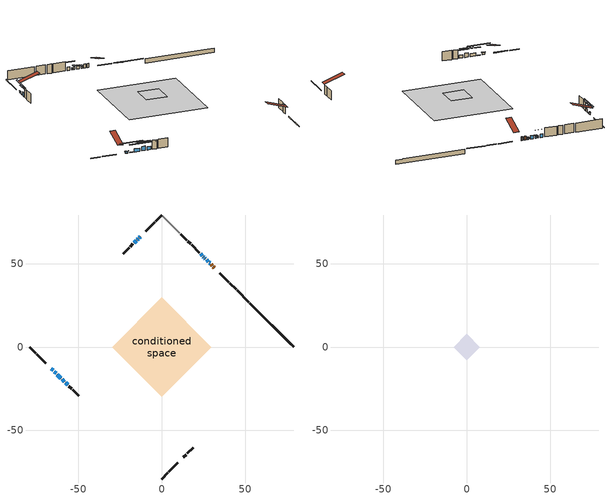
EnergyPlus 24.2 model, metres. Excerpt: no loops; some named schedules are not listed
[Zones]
conditioned space
 floor adiabatic (AdiabaticFloorConstruction): -29.76,0 0,29.76 29.76,0 0,-29.76 z2.86
 floor foundation (Slab1 construction): -7.95,0 0,7.95 7.95,0 0,-7.95 z-1.94
 wall outside (RimJoist2 construction): 0,-79.28 3.62,-75.66 / -79.28,0 -75.66,-3.62 / 0,79.28 -3.62,75.66 / 44.6,34.68 40.98,38.3 z0.42:0.72
 wall outside (RimJoist3 construction): 4.28,-75 9.67,-69.61 / -75,-4.28 -69.61,-9.67 / -4.28,75 -9.67,69.61 / 40.32,38.95 34.93,44.35 z0.42:0.72
 wall outside (AdiabaticWallConstruction 1): 30.35,48.93 29.69,49.59 z0.42:2.45
 wall outside (AdiabaticWallConstruction): 29.04,50.24 28.64,50.64 z0.42:1.34; 27.99,51.29 26.91,52.37 / -62.71,-16.57 -60.56,-18.72 / -57.8,-21.47 -56.51,-22.77 z0.42:2.1; -13.02,66.26 -13.56,65.72 / -66.26,-13.02 -65.18,-14.1 z0.42:1.44; -14.22,65.06 -14.8,64.48 z0.42:0.68; -64.52,-14.76 -63.37,-15.91 z0.42:0.67; 26.25,53.03 25.89,53.39 z0.42:1.95; 25.24,54.04 25.01,54.27 z0.42:1.64; 24.36,54.92 23.28,56 / -15.45,63.83 -16.64,62.64 z0.42:2.25; -59.9,-19.38 -58.46,-20.82 z0.42:2.76
 wall outside (Wall2 construction): 13.02,-66.26 14.7,-64.58 / -55.85,-23.42 -54.18,-25.1 / -17.29,61.98 -18.97,60.31 / 17.36,61.92 15.69,63.59 z0.42:5.3
 wall outside (Wall3 construction): 15.35,-63.93 18.9,-60.38 / -53.52,-25.75 -49.98,-29.3 / -19.62,59.65 -23.17,56.11 / 15.03,64.25 11.48,67.79 z0.42:5.3
 wall foundation (FoundationWall1 construction): 52.98,26.29,-1.94 52.98,26.29,0.42 76.65,2.63,0.42 76.65,2.63,0.25 79.28,0,0.25 79.28,0,-1.94
 wall othersidecoefficients (RimJoist1 construction): 52.33,26.95 45.26,34.02 z0.42:0.72
 wall othersidecoefficients (AdiabaticWallConstruction 1): 31.58,47.7 31.01,48.27 z0.42:2.45
 wall othersidecoefficients (Wall1 construction): 22.62,56.66 18.02,61.26 z0.42:5.3
 wall adiabatic (Wall4 construction): 10.83,68.45 0.66,78.62 z0.42:5.3
 window (WindowConstruction 8): 29.04,50.24 28.64,50.64 z0.42:1.33
 window (WindowConstruction 5): 27.98,51.29 26.91,52.37 z0.42:2.1
 window (WindowConstruction 6): -13.02,66.26 -13.56,65.72 z0.42:1.43
 window (WindowConstruction 7): -66.26,-13.02 -65.18,-14.1 z0.42:1.43
 window (WindowConstruction 11): -14.22,65.06 -14.8,64.48 z0.42:0.67
 window (WindowConstruction 12): -64.52,-14.76 -63.37,-15.91 z0.42:0.67
 window (WindowConstruction 9): 26.25,53.03 25.89,53.39 z0.42:1.94
 window (WindowConstruction 10): 25.24,54.04 25.01,54.27 z0.42:1.64
 window (WindowConstruction): 24.36,54.92 23.28,56 z0.42:2.25
 window (WindowConstruction 1): -15.45,63.83 -16.64,62.64 z0.42:2.25
 window (WindowConstruction 2): -62.71,-16.57 -60.56,-18.72 z0.42:2.1
 window (WindowConstruction 3): -59.9,-19.38 -58.46,-20.82 z0.42:2.76
 window (WindowConstruction 4): -57.8,-21.47 -56.51,-22.77 z0.42:2.1
 door inside (Door): 31.58,47.7 31.01,48.27 z0.42:2.45
 door (Door 1): 30.35,48.93 29.69,49.59 z0.42:2.45
 ceiling adiabatic (AdiabaticFloorConstruction): 0,-29.76 29.76,0 0,29.76 -29.76,0 z2.86
attic - vented
 floor to conditioned space (Floor1 construction Reversed): -7.95,0 0,7.95 7.95,0 0,-7.95 z5.3
 roof outside (Roof1 construction): 12.37,-66.91,5.3 4.63,-59.17,8.94 2.59,-61.21,8.94 10.33,-68.95,5.3; -66.91,-12.37,5.3 -59.17,-4.63,8.94 -61.21,-2.59,8.94 -68.95,-10.33,5.3; -12.37,66.91,5.3 -4.63,59.17,8.94 -2.59,61.21,8.94 -10.33,68.95,5.3; 32.24,47.04,5.3 24.5,39.3,8.94 26.54,37.26,8.94 34.28,45,5.3
shading: 28.43,50.85 29.25,50.03 30.32,51.11 29.51,51.92 z1.63; 26.77,52.51 28.13,51.15 28.42,51.44 27.06,52.8 z2.3; -13.7,65.57 -12.88,66.4 -13.17,66.69 -14,65.87 z1.64; -65.04,-14.24 -66.4,-12.88 -66.69,-13.17 -65.33,-14.53 z1.64; -18.6,60.68 -10.41,68.86 -10.71,69.15 -18.89,60.97 z6.05; -59.56,-19.71 -68.32,-10.95 -68.62,-11.24 -59.85,-20.01 z6.05; 25.68,53.6 26.46,52.82 27.54,53.89 26.76,54.67 z2.24; 21.41,57.87 26.22,53.06 26.51,53.35 21.7,58.16 z4.89; -18.5,60.77 -13.59,65.69 -13.88,65.98 -18.8,61.07 z4.89; -58.69,-20.59 -64.58,-14.7 -64.87,-14.99 -58.98,-20.88 z4.74; -56.59,-22.68 -61.77,-17.51 -62.06,-17.8 -56.89,-22.98 z5.4; -54.64,-24.63 -59.67,-19.61 -59.96,-19.9 -54.94,-24.93 z4.74
[Building]
Building 1: Terrain=Suburbs
[Site:Location]
Toronto City Centre_ON: Latitude {deg}=43.63; Longitude {deg}=-79.39; Time Zone {hr}=-5; Elevation {m}=77; Keep Site Location Information=Yes
[Site:GroundTemperature:Shallow]
5.01852, 3.26908, 3.12898, 3.95918, 7.29196, 10.6092, 13.4851, 15.3069, 15.4617, 13.9799, 11.1774, 7.9619
[Site:WaterMainsTemperature]
Calculation Method=Schedule; Temperature Schedule=mains temperature schedule
[Material] Roughness=Rough; Thermal Absorptance=0.9
Name | Thickness {m} | Conductivity {W/m-K} | Density {kg/m3} | Specific Heat {J/kg-K} | Solar Absorptance | Visible Absorptance
asphalt or fiberglass shingles | 0.00635 | 0.162714 | 1121.4 | 1465.45 | 0.4 | 0.4
ceiling loosefill ins | 0.169333 | 0.0480833 | 16.02 | 1046.75 | 0.7 | 0.7
ceiling stud and cavity | 0.1397 | 0.0906711 | 65.682 | 1177.47 | 0.7 | 0.7
concrete 4.0 in. | 0.1016 | 1.803125 | 2242.8 | 837.4 | 0.7 | 0.7
concrete 8.0 in. | 0.2032 | 1.803125 | 2242.8 | 837.4 | 0.7 | 0.7
door material | 0.04445 | 0.060037 | 512.64 | 1214.23 | 0.7 | 0.7
door material 1 | 0.04445 | 0.053851 | 512.64 | 1214.23 | 0.7 | 0.7
exterior vertical ins | 0.00260004 | 0.029427 | 32.04 | 1214.23 | 0.7 | 0.7
floor covering | 0.0127 | 0.0433444 | 54.468 | 1339.84 | 0.6 | 0.6
floor rigid ins; wall rigid ins 2 | 0.512978 | 0.029427 | 32.04 | 1214.23 | 0.7 | 0.7
floor stud and cavity | 0.1397 | 1.75129 | 37.0049 | 1207.88 | 0.7 | 0.7
furniture material conditioned space 1 | 0.1524 | 0.115458 | 640.8 | 1214.23 | 0.6 | 0.6
gypsum board | 0.0127 | 0.160291 | 801 | 837.4 | 0.6 | 0.6
gypsum board 1 | 0.0127 | 0.160291 | 801 | 837.4 | 0.7 | 0.7
osb sheathing 0.5 in. | 0.0127 | 0.115458 | 512.64 | 1214.23 | 0.7 | 0.7
osb sheathing 0.75 in. | 0.01905 | 0.115458 | 512.64 | 1214.23 | 0.7 | 0.7
osb sheathing 2.0 in. | 0.0508 | 0.115458 | 512.64 | 1214.23 | 0.7 | 0.7
rim joist rigid ins; wall rigid ins 1 | 0.051816 | 0.029427 | 32.04 | 1214.23 | 0.7 | 0.7
rim joist stud and cavity | 0.0508 | 0.0389273 | 125.044 | 1163.47 | 0.6 | 0.6
rim joist stud and cavity 1 | 0.0508 | 0.0348607 | 125.044 | 1163.47 | 0.6 | 0.6
rim joist stud and cavity 2 | 0.0508 | 0.0405436 | 125.044 | 1163.47 | 0.6 | 0.6
wall rigid ins | 0.051816 | 0.029427 | 32.04 | 1214.23 | 0.4 | 0.4
wall stud and cavity | 0.1397 | 0.24907 | 139.0536 | 1170.24 | 0.7 | 0.7
wall stud and cavity 1 | 0.1397 | 0.169167 | 139.0536 | 1170.24 | 0.7 | 0.7
wall stud and cavity 2 | 0.1397 | 0.257598 | 139.0536 | 1170.24 | 0.7 | 0.7
wall stud and cavity 3 | 0.1397 | 0.198079 | 139.0536 | 1170.24 | 0.7 | 0.7
wall stud and cavity 4 | 0.0889 | 0.380278 | 52.3479 | 1209.89 | 0.7 | 0.7
wall stud and cavity 5 | 0.0889 | 0.391764 | 83.0341 | 1211.67 | 0.7 | 0.7
wood siding | 0.0254 | 0.102417 | 544.68 | 1172.36 | 0.4 | 0.4
wood siding 1; wood siding 2; wood siding 3 | 0.0254 | 0.102417 | 544.68 | 1172.36 | 0.7 | 0.7
[WindowMaterial:SimpleGlazingSystem]
Name | U-Factor {W/m2-K} | Solar Heat Gain Coefficient
WindowMaterial | 2.93325 | 0.64
WindowMaterial 1 | 2.93609 | 0.65
WindowMaterial 2 | 2.949721 | 0.71
WindowMaterial 3 | 2.35751 | 0.57
WindowMaterial 4 | 2.93155 | 0.64
WindowMaterial 5 | 2.89181 | 0.54
WindowMaterial 6 | 2.91622 | 0.6
WindowMaterial 7 | 2.88386 | 0.6
WindowMaterial 8 | 2.82821 | 0.5
WindowMaterial 9 | 2.76064 | 0.27
[Construction]
AdiabaticFloorConstruction: floor stud and cavity, floor rigid ins, osb sheathing 0.75 in., floor covering
AdiabaticWallConstruction: wood siding 2, wall rigid ins 2, wall stud and cavity 4, gypsum board
AdiabaticWallConstruction 1: wood siding 3, wall rigid ins 2, wall stud and cavity 4, gypsum board
Door: door material
Door 1: door material 1
Floor1 construction Reversed: gypsum board, ceiling stud and cavity, ceiling loosefill ins
FoundationWall1 construction: concrete 8.0 in., gypsum board 1
furniture construction conditioned space 1: furniture material conditioned space 1
PartitionWallConstruction: gypsum board, wall stud and cavity 5, gypsum board
RimJoist1 construction: rim joist rigid ins, osb sheathing 2.0 in., rim joist stud and cavity
RimJoist2 construction: wood siding 1, rim joist rigid ins, osb sheathing 2.0 in., rim joist stud and cavity 1
RimJoist3 construction: wood siding 1, rim joist rigid ins, osb sheathing 2.0 in., rim joist stud and cavity 2
Roof1 construction: asphalt or fiberglass shingles
Slab1 construction: concrete 4.0 in.
Wall1 construction: wall rigid ins, osb sheathing 0.5 in., wall stud and cavity, gypsum board
Wall2 construction: wood siding, wall rigid ins 1, osb sheathing 0.5 in., wall stud and cavity 1, gypsum board
Wall3 construction: wood siding, wall rigid ins 1, osb sheathing 0.5 in., wall stud and cavity 2, gypsum board
Wall4 construction: wall rigid ins, osb sheathing 0.5 in., wall stud and cavity 3, gypsum board
WindowConstruction: WindowMaterial
WindowConstruction 1; WindowConstruction 4: WindowMaterial 1
WindowConstruction 10; WindowConstruction 9: WindowMaterial 8
WindowConstruction 11; WindowConstruction 12: WindowMaterial 9
WindowConstruction 2: WindowMaterial 2
WindowConstruction 3: WindowMaterial 3
WindowConstruction 5: WindowMaterial 4
WindowConstruction 6: WindowMaterial 5
WindowConstruction 7: WindowMaterial 6
WindowConstruction 8: WindowMaterial 7
[Zone] Multiplier=1; Part of Total Floor Area=Yes
Name | Volume {m3}
attic - vented | 74.7735
conditioned space | 845.7
[Space]
Name | Zone | Volume {m3}
attic - vented 1 | attic - vented | 74.7735
conditioned space 1 | conditioned space | 845.7
[ZoneInfiltration:EffectiveLeakageArea]
infil attic - vented 1: Zone or Space=attic - vented 1; Schedule=Always On Discrete; Effective Air Leakage Area {cm2}=5316.21; Stack Coefficient=0.000253686; Wind Coefficient=1.07614e-05
[ZoneMixing]
whole house fan mix: Zone or Space=attic - vented; Schedule=Always On Continuous; Design Flow Rate Calculation Method=Flow/Zone; Design Flow Rate {m3/s}=0; Source Zone or Space=conditioned space
[SurfaceProperty:OtherSideCoefficients]
other non-freezing space: Combined Convective/Radiative Film Coefficient {W/m2-K}=8.35; Constant Temperature Coefficient=1; External Dry-Bulb Temperature Coefficient=0; Ground Temperature Coefficient=0; Wind Speed Coefficient=0; Zone Air Temperature Coefficient=0; Constant Temperature Schedule=other non-freezing space; Previous Other Side Temperature Coefficient=0
[SurfaceProperty:ExposedFoundationPerimeter]
Slab1: Exposed Perimeter Calculation Method=TotalExposedPerimeter; Total Exposed Perimeter {m}=37.186
[InternalMass] Zone or ZoneList=conditioned space; Space or SpaceList=conditioned space 1
Name | Construction | Surface Area {m2}
furniture mass conditioned space 1 | furniture construction conditioned space 1 | 759.2
partition wall mass | PartitionWallConstruction | 1898
[Lights]
interior lighting: Zone or ZoneList or Space or SpaceList=conditioned space 1; Schedule=interior lighting schedule; Design Level Calculation Method=LightingLevel; Lighting Level {W}=343.2; Return Air Fraction=0; Fraction Radiant=0.6; Fraction Visible=0.2; Fraction Replaceable=1
[People]
occupants: Zone or ZoneList or Space or SpaceList=conditioned space 1; Number of People Schedule=occupants schedule; Number of People Calculation Method=People; Number of People=3; Fraction Radiant=0.314171; Sensible Heat Fraction=0.56303; Activity Level Schedule=occupants activity schedule; Carbon Dioxide Generation Rate {m3/s-W}=0; Enable ASHRAE 55 Comfort Warnings=No; Mean Radiant Temperature Calculation Type=EnclosureAveraged
[ElectricEquipment] Zone or ZoneList or Space or SpaceList=conditioned space 1; Design Level Calculation Method=EquipmentLevel
Name | Schedule | Design Level {W} | Fraction Latent | Fraction Radiant | Fraction Lost
clothes dryer | clothes dryer schedule | 140.772 | 0.015 | 0.081 | 0.85
clothes washer | clothes washer schedule | 32.1985 | 0.03 | 0.162 | 0.7
cooking range | cooking range schedule | 208.969 | 0.08 | 0.432 | 0.2
dishwasher | dishwasher schedule | 66.8632 | 0.3 | 0.18 | 0.4
fridge | fridge schedule | 72.9452 | 0 | 0.6 | 0
mech vent bath fan 0 | mech vent bath fan 0 schedule | 50.2 | 0 | 0 | 1
mech vent bath fan 1 | mech vent bath fan 1 schedule | 50.2 | 0 | 0 | 1
mech vent bath fan 2 | mech vent bath fan 2 schedule | 50.2 | 0 | 0 | 1
mech vent house fan | mech vent house fan schedule | 0 | 0 | 0 | 1
mech vent house fan cfis | mech vent house fan cfis schedule | 0 | 0 | 0 | 0
mech vent range fan 0 | mech vent range fan 0 schedule | 57 | 0 | 0 | 1
misc plug loads | misc plug loads schedule | 494.7 | 0.045 | 0.513 | 0.1
whole house fan | Always On Discrete | 0 | 0 | 0 | 1
[OtherEquipment] Zone or ZoneList or Space or SpaceList=conditioned space 1; Design Level Calculation Method=EquipmentLevel
Name | Fuel Type | Schedule | Design Level {W} | Fraction Latent | Fraction Radiant | Fraction Lost
clothes dryer 1 | Electricity | clothes dryer schedule | 0 | 0.015 | 0.081 | 0.85
cooking range 1 | Electricity | cooking range schedule | 0 | 0.08 | 0.432 | 0.2
general water use latent | None | general water use schedule | 59.3978 | 1 | 0 | 0
general water use sensible | None | general water use schedule | -58.539 | 0 | 0.6 | 0
mech vent house fan latent load | None | Always On Discrete | 0 | 1 | 0 | 0
mech vent house fan sensible load | None | Always On Discrete | 0 | 0 | 0 | 0
water heater energy adjustment1 | NaturalGas | Always On Discrete | 0.01 | 0 | 0 | 1
[ZoneInfiltration:DesignFlowRate] Zone or ZoneList or Space or SpaceList=conditioned space 1; Schedule=Always On Discrete; Design Flow Rate Calculation Method=Flow/Zone; Design Flow Rate {m3/s}=0
infil flow; natural vent flow; whole house fan flow
[Foundation:Kiva]
Foundation Kiva 1: Initial Indoor Air Temperature {C}=18; Wall Height Above Grade {m}=0.420014; Wall Depth Below Slab {m}=0.2032; Custom Block Material Name 1=exterior vertical ins; Custom Block Depth 1 {m}=2.36001; Custom Block X Position 1 {m}=0.2159; Custom Block Z Position 1 {m}=0
[Foundation:Kiva:Settings]
Soil Conductivity {W/m-K}=0.849921; Soil Density {kg/m3}=1842.3; Soil Specific Heat {J/kg-K}=418.7; Ground Solar Absorptivity=0.9; Ground Thermal Absorptivity=0.9; Ground Surface Roughness {m}=0.03; Far-Field Width {m}=40; Deep-Ground Boundary Condition=ZeroFlux; Deep-Ground Depth {m}=40; Minimum Cell Dimension {m}=0.2; Maximum Cell Growth Coefficient=3; Simulation Timestep=Timestep
[Exterior:Lights]
exterior lighting: Schedule=exterior lighting schedule; Design Level {W}=75.6
[Schedule:Constant]
Name | Hourly Value
Always On Continuous; mech vent house fan schedule; mech vent house fan cfis schedule; Always On Discrete | 1
other non-freezing space; fridge schedule | 0
occupants activity schedule | 117.228
[Schedule:Week:Daily]
interior lighting schedule Week Rule - Jan1-Jan27: interior lighting schedule day, interior lighting schedule day, interior lighting schedule day, interior lighting schedule day, interior lighting schedule day, interior lighting schedule day, interior lighting schedule day, interior lighting schedule default day, interior lighting schedule default day, interior lighting schedule default day, interior lighting schedule default day, interior lighting schedule default day
interior lighting schedule Week Rule - Jan28-Feb3: interior lighting schedule day, interior lighting schedule day, interior lighting schedule day, interior lighting schedule day, interior lighting schedule day 1, interior lighting schedule day 1, interior lighting schedule day 1, interior lighting schedule default day, interior lighting schedule default day, interior lighting schedule default day, interior lighting schedule default day, interior lighting schedule default day
interior lighting schedule Week Rule - Feb4-Feb24: interior lighting schedule day 1, interior lighting schedule day 1, interior lighting schedule day 1, interior lighting schedule day 1, interior lighting schedule day 1, interior lighting schedule day 1, interior lighting schedule day 1, interior lighting schedule default day, interior lighting schedule default day, interior lighting schedule default day, interior lighting schedule default day, interior lighting schedule default day
interior lighting schedule Week Rule - Feb25-Mar3: interior lighting schedule day 1, interior lighting schedule day 1, interior lighting schedule day 1, interior lighting schedule day 1, interior lighting schedule day 2, interior lighting schedule day 2, interior lighting schedule day 2, interior lighting schedule default day, interior lighting schedule default day, interior lighting schedule default day, interior lighting schedule default day, interior lighting schedule default day
interior lighting schedule Week Rule - Mar4-Mar31: interior lighting schedule day 2, interior lighting schedule day 2, interior lighting schedule day 2, interior lighting schedule day 2, interior lighting schedule day 2, interior lighting schedule day 2, interior lighting schedule day 2, interior lighting schedule default day, interior lighting schedule default day, interior lighting schedule default day, interior lighting schedule default day, interior lighting schedule default day
interior lighting schedule Week Rule - Apr1-Apr28: interior lighting schedule day 3, interior lighting schedule day 3, interior lighting schedule day 3, interior lighting schedule day 3, interior lighting schedule day 3, interior lighting schedule day 3, interior lighting schedule day 3, interior lighting schedule default day, interior lighting schedule default day, interior lighting schedule default day, interior lighting schedule default day, interior lighting schedule default day
interior lighting schedule Week Rule - Apr29-May5: interior lighting schedule day 3, interior lighting schedule day 3, interior lighting schedule day 4, interior lighting schedule day 4, interior lighting schedule day 4, interior lighting schedule day 4, interior lighting schedule day 4, interior lighting schedule default day, interior lighting schedule default day, interior lighting schedule default day, interior lighting schedule default day, interior lighting schedule default day
interior lighting schedule Week Rule - May6-May26: interior lighting schedule day 4, interior lighting schedule day 4, interior lighting schedule day 4, interior lighting schedule day 4, interior lighting schedule day 4, interior lighting schedule day 4, interior lighting schedule day 4, interior lighting schedule default day, interior lighting schedule default day, interior lighting schedule default day, interior lighting schedule default day, interior lighting schedule default day
interior lighting schedule Week Rule - May27-Jun2: interior lighting schedule day 4, interior lighting schedule day 4, interior lighting schedule day 4, interior lighting schedule day 4, interior lighting schedule day 4, interior lighting schedule day 5, interior lighting schedule day 5, interior lighting schedule default day, interior lighting schedule default day, interior lighting schedule default day, interior lighting schedule default day, interior lighting schedule default day
interior lighting schedule Week Rule - Jun3-Jun30: interior lighting schedule day 5, interior lighting schedule day 5, interior lighting schedule day 5, interior lighting schedule day 5, interior lighting schedule day 5, interior lighting schedule day 5, interior lighting schedule day 5, interior lighting schedule default day, interior lighting schedule default day, interior lighting schedule default day, interior lighting schedule default day, interior lighting schedule default day
interior lighting schedule Week Rule - Jul1-Jul28: interior lighting schedule day 6, interior lighting schedule day 6, interior lighting schedule day 6, interior lighting schedule day 6, interior lighting schedule day 6, interior lighting schedule day 6, interior lighting schedule day 6, interior lighting schedule default day, interior lighting schedule default day, interior lighting schedule default day, interior lighting schedule default day, interior lighting schedule default day
interior lighting schedule Week Rule - Jul29-Aug4: interior lighting schedule day 6, interior lighting schedule day 6, interior lighting schedule day 6, interior lighting schedule day 7, interior lighting schedule day 7, interior lighting schedule day 7, interior lighting schedule day 7, interior lighting schedule default day, interior lighting schedule default day, interior lighting schedule default day, interior lighting schedule default day, interior lighting schedule default day
interior lighting schedule Week Rule - Aug5-Aug25: interior lighting schedule day 7, interior lighting schedule day 7, interior lighting schedule day 7, interior lighting schedule day 7, interior lighting schedule day 7, interior lighting schedule day 7, interior lighting schedule day 7, interior lighting schedule default day, interior lighting schedule default day, interior lighting schedule default day, interior lighting schedule default day, interior lighting schedule default day
interior lighting schedule Week Rule - Aug26-Sep1: interior lighting schedule day 7, interior lighting schedule day 7, interior lighting schedule day 7, interior lighting schedule day 7, interior lighting schedule day 7, interior lighting schedule day 7, interior lighting schedule day 8, interior lighting schedule default day, interior lighting schedule default day, interior lighting schedule default day, interior lighting schedule default day, interior lighting schedule default day
interior lighting schedule Week Rule - Sep2-Sep29: interior lighting schedule day 8, interior lighting schedule day 8, interior lighting schedule day 8, interior lighting schedule day 8, interior lighting schedule day 8, interior lighting schedule day 8, interior lighting schedule day 8, interior lighting schedule default day, interior lighting schedule default day, interior lighting schedule default day, interior lighting schedule default day, interior lighting schedule default day
interior lighting schedule Week Rule - Sep30-Oct6: interior lighting schedule day 8, interior lighting schedule day 9, interior lighting schedule day 9, interior lighting schedule day 9, interior lighting schedule day 9, interior lighting schedule day 9, interior lighting schedule day 9, interior lighting schedule default day, interior lighting schedule default day, interior lighting schedule default day, interior lighting schedule default day, interior lighting schedule default day
interior lighting schedule Week Rule - Oct7-Oct27: interior lighting schedule day 9, interior lighting schedule day 9, interior lighting schedule day 9, interior lighting schedule day 9, interior lighting schedule day 9, interior lighting schedule day 9, interior lighting schedule day 9, interior lighting schedule default day, interior lighting schedule default day, interior lighting schedule default day, interior lighting schedule default day, interior lighting schedule default day
interior lighting schedule Week Rule - Oct28-Nov3: interior lighting schedule day 9, interior lighting schedule day 9, interior lighting schedule day 9, interior lighting schedule day 9, interior lighting schedule day 10, interior lighting schedule day 10, interior lighting schedule day 10, interior lighting schedule default day, interior lighting schedule default day, interior lighting schedule default day, interior lighting schedule default day, interior lighting schedule default day
interior lighting schedule Week Rule - Nov4-Nov24: interior lighting schedule day 10, interior lighting schedule day 10, interior lighting schedule day 10, interior lighting schedule day 10, interior lighting schedule day 10, interior lighting schedule day 10, interior lighting schedule day 10, interior lighting schedule default day, interior lighting schedule default day, interior lighting schedule default day, interior lighting schedule default day, interior lighting schedule default day
interior lighting schedule Week Rule - Nov25-Dec1: interior lighting schedule day 10, interior lighting schedule day 10, interior lighting schedule day 10, interior lighting schedule day 10, interior lighting schedule day 10, interior lighting schedule day 10, interior lighting schedule day 11, interior lighting schedule default day, interior lighting schedule default day, interior lighting schedule default day, interior lighting schedule default day, interior lighting schedule default day
interior lighting schedule Week Rule - Dec2-Dec31: interior lighting schedule day 11, interior lighting schedule day 11, interior lighting schedule day 11, interior lighting schedule day 11, interior lighting schedule day 11, interior lighting schedule day 11, interior lighting schedule day 11, interior lighting schedule default day, interior lighting schedule default day, interior lighting schedule default day, interior lighting schedule default day, interior lighting schedule default day
occupants schedule Week Rule - Jan1-Dec31: occupants schedule day, occupants schedule day, occupants schedule day, occupants schedule day, occupants schedule day, occupants schedule day, occupants schedule day, occupants schedule default day, occupants schedule default day, occupants schedule default day, occupants schedule default day, occupants schedule default day
clothes dryer schedule Week Rule - Jan1-Dec31: clothes dryer schedule day, clothes dryer schedule day, clothes dryer schedule day, clothes dryer schedule day, clothes dryer schedule day, clothes dryer schedule day, clothes dryer schedule day, clothes dryer schedule default day, clothes dryer schedule default day, clothes dryer schedule default day, clothes dryer schedule default day, clothes dryer schedule default day
clothes washer schedule Week Rule - Jan1-Dec31: clothes washer schedule day, clothes washer schedule day, clothes washer schedule day, clothes washer schedule day, clothes washer schedule day, clothes washer schedule day, clothes washer schedule day, clothes washer schedule default day, clothes washer schedule default day, clothes washer schedule default day, clothes washer schedule default day, clothes washer schedule default day
cooking range schedule Week Rule - Jan1-Dec31: cooking range schedule day, cooking range schedule day, cooking range schedule day, cooking range schedule day, cooking range schedule day, cooking range schedule day, cooking range schedule day, cooking range schedule default day, cooking range schedule default day, cooking range schedule default day, cooking range schedule default day, cooking range schedule default day
dishwasher schedule Week Rule - Jan1-Dec31: dishwasher schedule day, dishwasher schedule day, dishwasher schedule day, dishwasher schedule day, dishwasher schedule day, dishwasher schedule day, dishwasher schedule day, dishwasher schedule default day, dishwasher schedule default day, dishwasher schedule default day, dishwasher schedule default day, dishwasher schedule default day
mech vent bath fan 0 schedule Week Rule - Jan1-Dec31: mech vent bath fan 0 schedule day, mech vent bath fan 0 schedule day, mech vent bath fan 0 schedule day, mech vent bath fan 0 schedule day, mech vent bath fan 0 schedule day, mech vent bath fan 0 schedule day, mech vent bath fan 0 schedule day, mech vent bath fan 0 schedule default day, mech vent bath fan 0 schedule default day, mech vent bath fan 0 schedule default day, mech vent bath fan 0 schedule default day, mech vent bath fan 0 schedule default day
mech vent bath fan 1 schedule Week Rule - Jan1-Dec31: mech vent bath fan 1 schedule day, mech vent bath fan 1 schedule day, mech vent bath fan 1 schedule day, mech vent bath fan 1 schedule day, mech vent bath fan 1 schedule day, mech vent bath fan 1 schedule day, mech vent bath fan 1 schedule day, mech vent bath fan 1 schedule default day, mech vent bath fan 1 schedule default day, mech vent bath fan 1 schedule default day, mech vent bath fan 1 schedule default day, mech vent bath fan 1 schedule default day
mech vent bath fan 2 schedule Week Rule - Jan1-Dec31: mech vent bath fan 2 schedule day, mech vent bath fan 2 schedule day, mech vent bath fan 2 schedule day, mech vent bath fan 2 schedule day, mech vent bath fan 2 schedule day, mech vent bath fan 2 schedule day, mech vent bath fan 2 schedule day, mech vent bath fan 2 schedule default day, mech vent bath fan 2 schedule default day, mech vent bath fan 2 schedule default day, mech vent bath fan 2 schedule default day, mech vent bath fan 2 schedule default day
mech vent range fan 0 schedule Week Rule - Jan1-Dec31: mech vent range fan 0 schedule day, mech vent range fan 0 schedule day, mech vent range fan 0 schedule day, mech vent range fan 0 schedule day, mech vent range fan 0 schedule day, mech vent range fan 0 schedule day, mech vent range fan 0 schedule day, mech vent range fan 0 schedule default day, mech vent range fan 0 schedule default day, mech vent range fan 0 schedule default day, mech vent range fan 0 schedule default day, mech vent range fan 0 schedule default day
misc plug loads schedule Week Rule - Jan1-Dec31: misc plug loads schedule day, misc plug loads schedule day, misc plug loads schedule day, misc plug loads schedule day, misc plug loads schedule day, misc plug loads schedule day, misc plug loads schedule day, misc plug loads schedule default day, misc plug loads schedule default day, misc plug loads schedule default day, misc plug loads schedule default day, misc plug loads schedule default day
general water use schedule Week Rule - Jan1-Dec31: general water use schedule day, general water use schedule day, general water use schedule day, general water use schedule day, general water use schedule day, general water use schedule day, general water use schedule day, general water use schedule default day, general water use schedule default day, general water use schedule default day, general water use schedule default day, general water use schedule default day
exterior lighting schedule Week Rule - Jan1-Jan27: exterior lighting schedule day, exterior lighting schedule day, exterior lighting schedule day, exterior lighting schedule day, exterior lighting schedule day, exterior lighting schedule day, exterior lighting schedule day, exterior lighting schedule default day, exterior lighting schedule default day, exterior lighting schedule default day, exterior lighting schedule default day, exterior lighting schedule default day
exterior lighting schedule Week Rule - Jan28-Feb3: exterior lighting schedule day, exterior lighting schedule day, exterior lighting schedule day, exterior lighting schedule day, exterior lighting schedule day 1, exterior lighting schedule day 1, exterior lighting schedule day 1, exterior lighting schedule default day, exterior lighting schedule default day, exterior lighting schedule default day, exterior lighting schedule default day, exterior lighting schedule default day
exterior lighting schedule Week Rule - Feb4-Feb24: exterior lighting schedule day 1, exterior lighting schedule day 1, exterior lighting schedule day 1, exterior lighting schedule day 1, exterior lighting schedule day 1, exterior lighting schedule day 1, exterior lighting schedule day 1, exterior lighting schedule default day, exterior lighting schedule default day, exterior lighting schedule default day, exterior lighting schedule default day, exterior lighting schedule default day
exterior lighting schedule Week Rule - Feb25-Mar3: exterior lighting schedule day 1, exterior lighting schedule day 1, exterior lighting schedule day 1, exterior lighting schedule day 1, exterior lighting schedule day 2, exterior lighting schedule day 2, exterior lighting schedule day 2, exterior lighting schedule default day, exterior lighting schedule default day, exterior lighting schedule default day, exterior lighting schedule default day, exterior lighting schedule default day
exterior lighting schedule Week Rule - Mar4-Mar31: exterior lighting schedule day 2, exterior lighting schedule day 2, exterior lighting schedule day 2, exterior lighting schedule day 2, exterior lighting schedule day 2, exterior lighting schedule day 2, exterior lighting schedule day 2, exterior lighting schedule default day, exterior lighting schedule default day, exterior lighting schedule default day, exterior lighting schedule default day, exterior lighting schedule default day
exterior lighting schedule Week Rule - Apr1-Apr28: exterior lighting schedule day 3, exterior lighting schedule day 3, exterior lighting schedule day 3, exterior lighting schedule day 3, exterior lighting schedule day 3, exterior lighting schedule day 3, exterior lighting schedule day 3, exterior lighting schedule default day, exterior lighting schedule default day, exterior lighting schedule default day, exterior lighting schedule default day, exterior lighting schedule default day
exterior lighting schedule Week Rule - Apr29-May5: exterior lighting schedule day 3, exterior lighting schedule day 3, exterior lighting schedule day 4, exterior lighting schedule day 4, exterior lighting schedule day 4, exterior lighting schedule day 4, exterior lighting schedule day 4, exterior lighting schedule default day, exterior lighting schedule default day, exterior lighting schedule default day, exterior lighting schedule default day, exterior lighting schedule default day
exterior lighting schedule Week Rule - May6-May26: exterior lighting schedule day 4, exterior lighting schedule day 4, exterior lighting schedule day 4, exterior lighting schedule day 4, exterior lighting schedule day 4, exterior lighting schedule day 4, exterior lighting schedule day 4, exterior lighting schedule default day, exterior lighting schedule default day, exterior lighting schedule default day, exterior lighting schedule default day, exterior lighting schedule default day
exterior lighting schedule Week Rule - May27-Jun2: exterior lighting schedule day 4, exterior lighting schedule day 4, exterior lighting schedule day 4, exterior lighting schedule day 4, exterior lighting schedule day 4, exterior lighting schedule day 5, exterior lighting schedule day 5, exterior lighting schedule default day, exterior lighting schedule default day, exterior lighting schedule default day, exterior lighting schedule default day, exterior lighting schedule default day
exterior lighting schedule Week Rule - Jun3-Jun30: exterior lighting schedule day 5, exterior lighting schedule day 5, exterior lighting schedule day 5, exterior lighting schedule day 5, exterior lighting schedule day 5, exterior lighting schedule day 5, exterior lighting schedule day 5, exterior lighting schedule default day, exterior lighting schedule default day, exterior lighting schedule default day, exterior lighting schedule default day, exterior lighting schedule default day
exterior lighting schedule Week Rule - Jul1-Jul28: exterior lighting schedule day 6, exterior lighting schedule day 6, exterior lighting schedule day 6, exterior lighting schedule day 6, exterior lighting schedule day 6, exterior lighting schedule day 6, exterior lighting schedule day 6, exterior lighting schedule default day, exterior lighting schedule default day, exterior lighting schedule default day, exterior lighting schedule default day, exterior lighting schedule default day
[Schedule:Year]
interior lighting schedule: interior lighting schedule Week Rule - Jan1-Jan27, 1, 1, 1, 27, interior lighting schedule Week Rule - Jan28-Feb3, 1, 28, 2, 3, interior lighting schedule Week Rule - Feb4-Feb24, 2, 4, 2, 24, interior lighting schedule Week Rule - Feb25-Mar3, 2, 25, 3, 3, interior lighting schedule Week Rule - Mar4-Mar31, 3, 4, 3, 31, interior lighting schedule Week Rule - Apr1-Apr28, 4, 1, 4, 28, interior lighting schedule Week Rule - Apr29-May5, 4, 29, 5, 5, interior lighting schedule Week Rule - May6-May26, 5, 6, 5, 26, interior lighting schedule Week Rule - May27-Jun2, 5, 27, 6, 2, interior lighting schedule Week Rule - Jun3-Jun30, 6, 3, 6, 30, interior lighting schedule Week Rule - Jul1-Jul28, 7, 1, 7, 28, interior lighting schedule Week Rule - Jul29-Aug4, 7, 29, 8, 4, interior lighting schedule Week Rule - Aug5-Aug25, 8, 5, 8, 25, interior lighting schedule Week Rule - Aug26-Sep1, 8, 26, 9, 1, interior lighting schedule Week Rule - Sep2-Sep29, 9, 2, 9, 29, interior lighting schedule Week Rule - Sep30-Oct6, 9, 30, 10, 6, interior lighting schedule Week Rule - Oct7-Oct27, 10, 7, 10, 27, interior lighting schedule Week Rule - Oct28-Nov3, 10, 28, 11, 3, interior lighting schedule Week Rule - Nov4-Nov24, 11, 4, 11, 24, interior lighting schedule Week Rule - Nov25-Dec1, 11, 25, 12, 1, interior lighting schedule Week Rule - Dec2-Dec31, 12, 2, 12, 31
occupants schedule: occupants schedule Week Rule - Jan1-Dec31, 1, 1, 12, 31
clothes dryer schedule: clothes dryer schedule Week Rule - Jan1-Dec31, 1, 1, 12, 31
clothes washer schedule: clothes washer schedule Week Rule - Jan1-Dec31, 1, 1, 12, 31
cooking range schedule: cooking range schedule Week Rule - Jan1-Dec31, 1, 1, 12, 31
dishwasher schedule: dishwasher schedule Week Rule - Jan1-Dec31, 1, 1, 12, 31
mech vent bath fan 0 schedule: mech vent bath fan 0 schedule Week Rule - Jan1-Dec31, 1, 1, 12, 31
mech vent bath fan 1 schedule: mech vent bath fan 1 schedule Week Rule - Jan1-Dec31, 1, 1, 12, 31
mech vent bath fan 2 schedule: mech vent bath fan 2 schedule Week Rule - Jan1-Dec31, 1, 1, 12, 31
mech vent range fan 0 schedule: mech vent range fan 0 schedule Week Rule - Jan1-Dec31, 1, 1, 12, 31
misc plug loads schedule: misc plug loads schedule Week Rule - Jan1-Dec31, 1, 1, 12, 31
general water use schedule: general water use schedule Week Rule - Jan1-Dec31, 1, 1, 12, 31
exterior lighting schedule: exterior lighting schedule Week Rule - Jan1-Jan27, 1, 1, 1, 27, exterior lighting schedule Week Rule - Jan28-Feb3, 1, 28, 2, 3, exterior lighting schedule Week Rule - Feb4-Feb24, 2, 4, 2, 24, exterior lighting schedule Week Rule - Feb25-Mar3, 2, 25, 3, 3, exterior lighting schedule Week Rule - Mar4-Mar31, 3, 4, 3, 31, exterior lighting schedule Week Rule - Apr1-Apr28, 4, 1, 4, 28, exterior lighting schedule Week Rule - Apr29-May5, 4, 29, 5, 5, exterior lighting schedule Week Rule - May6-May26, 5, 6, 5, 26, exterior lighting schedule Week Rule - May27-Jun2, 5, 27, 6, 2, exterior lighting schedule Week Rule - Jun3-Jun30, 6, 3, 6, 30, exterior lighting schedule Week Rule - Jul1-Jul28, 7, 1, 7, 28, exterior lighting schedule Week Rule - Jul29-Aug4, 7, 29, 8, 4, exterior lighting schedule Week Rule - Aug5-Aug25, 8, 5, 8, 25, exterior lighting schedule Week Rule - Aug26-Sep1, 8, 26, 9, 1, exterior lighting schedule Week Rule - Sep2-Sep29, 9, 2, 9, 29, exterior lighting schedule Week Rule - Sep30-Oct6, 9, 30, 10, 6, exterior lighting schedule Week Rule - Oct7-Oct27, 10, 7, 10, 27, exterior lighting schedule Week Rule - Oct28-Nov3, 10, 28, 11, 3, exterior lighting schedule Week Rule - Nov4-Nov24, 11, 4, 11, 24, exterior lighting schedule Week Rule - Nov25-Dec1, 11, 25, 12, 1, exterior lighting schedule Week Rule - Dec2-Dec31, 12, 2, 12, 31
[Schedule:Compact]
mains temperature schedule: Through: 01/01, For: AllDays, Until: 24:00, 8.80333, Through: 01/02, For: AllDays, Until: 24:00, 8.74333, Through: 01/03, For: AllDays, Until: 24:00, 8.68389, Through: 01/04, For: AllDays, Until: 24:00, 8.62611, Through: 01/05, For: AllDays, Until: 24:00, 8.56944, Through: 01/06, For: AllDays, Until: 24:00, 8.51389, Through: 01/07, For: AllDays, Until: 24:00, 8.45944, Through: 01/08, For: AllDays, Until: 24:00, 8.40611, Through: 01/09, For: AllDays, Until: 24:00, 8.35389, Through: 01/10, For: AllDays, Until: 24:00, 8.30278, Through: 01/11, For: AllDays, Until: 24:00, 8.25333, Through: 01/12, For: AllDays, Until: 24:00, 8.205, Through: 01/13, For: AllDays, Until: 24:00, 8.15778, Through: 01/14, For: AllDays, Until: 24:00, 8.11222, Through: 01/15, For: AllDays, Until: 24:00, 8.06778, Through: 01/16, For: AllDays, Until: 24:00, 8.02444, Through: 01/17, For: AllDays, Until: 24:00, 7.98222, Through: 01/18, For: AllDays, Until: 24:00, 7.94167, Through: 01/19, For: AllDays, Until: 24:00, 7.90222, Through: 01/20, For: AllDays, Until: 24:00, 7.86444, Through: 01/21, For: AllDays, Until: 24:00, 7.82778, Through: 01/22, For: AllDays, Until: 24:00, 7.79278, Through: 01/23, For: AllDays, Until: 24:00, 7.75889, Through: 01/24, For: AllDays, Until: 24:00, 7.72667, Through: 01/25, For: AllDays, Until: 24:00, 7.69556, Through: 01/26, For: AllDays, Until: 24:00, 7.66611, Through: 01/27, For: AllDays, Until: 24:00, 7.63778, Through: 01/28, For: AllDays, Until: 24:00, 7.61111, Through: 01/29, For: AllDays, Until: 24:00, 7.58556, Through: 01/30, For: AllDays, Until: 24:00, 7.56167, Through: 01/31, For: AllDays, Until: 24:00, 7.53944, Through: 02/01, For: AllDays, Until: 24:00, 7.51833, Through: 02/02, For: AllDays, Until: 24:00, 7.49889, Through: 02/03, For: AllDays, Until: 24:00, 7.48111, Through: 02/04, For: AllDays, Until: 24:00, 7.46444, Through: 02/05, For: AllDays, Until: 24:00, 7.44944, Through: 02/06, For: AllDays, Until: 24:00, 7.43556, Through: 02/07, For: AllDays, Until: 24:00, 7.42333, Through: 02/08, For: AllDays, Until: 24:00, 7.41278, Through: 02/09, For: AllDays, Until: 24:00, 7.40389, Through: 02/10, For: AllDays, Until: 24:00, 7.39611, Through: 02/11, For: AllDays, Until: 24:00, 7.39, Through: 02/12, For: AllDays, Until: 24:00, 7.38556, Through: 02/13, For: AllDays, Until: 24:00, 7.38222, Through: 02/14, For: AllDays, Until: 24:00, 7.38056, Through: 02/15, For: AllDays, Until: 24:00, 7.38056, Through: 02/16, For: AllDays, Until: 24:00, 7.38222, Through: 02/17, For: AllDays, Until: 24:00, 7.385, Through: 02/18, For: AllDays, Until: 24:00, 7.38944, Through: 02/19, For: AllDays, Until: 24:00, 7.395, Through: 02/20, For: AllDays, Until: 24:00, 7.40278, Through: 02/21, For: AllDays, Until: 24:00, 7.41167, Through: 02/22, For: AllDays, Until: 24:00, 7.42222, Through: 02/23, For: AllDays, Until: 24:00, 7.43389, Through: 02/24, For: AllDays, Until: 24:00, 7.44722, Through: 02/25, For: AllDays, Until: 24:00, 7.46222, Through: 02/26, For: AllDays, Until: 24:00, 7.47833, Through: 02/27, For: AllDays, Until: 24:00, 7.49611, Through: 02/28, For: AllDays, Until: 24:00, 7.51556, Through: 03/01, For: AllDays, Until: 24:00, 7.53667, Through: 03/02, For: AllDays, Until: 24:00, 7.55889, Through: 03/03, For: AllDays, Until: 24:00, 7.58222, Through: 03/04, For: AllDays, Until: 24:00, 7.60722, Through: 03/05, For: AllDays, Until: 24:00, 7.63389, Through: 03/06, For: AllDays, Until: 24:00, 7.66222, Through: 03/07, For: AllDays, Until: 24:00, 7.69111, Through: 03/08, For: AllDays, Until: 24:00, 7.72222, Through: 03/09, For: AllDays, Until: 24:00, 7.75444, Through: 03/10, For: AllDays, Until: 24:00, 7.78778, Through: 03/11, For: AllDays, Until: 24:00, 7.82278, Through: 03/12, For: AllDays, Until: 24:00, 7.85944, Through: 03/13, For: AllDays, Until: 24:00, 7.89722, Through: 03/14, For: AllDays, Until: 24:00, 7.93611, Through: 03/15, For: AllDays, Until: 24:00, 7.97667, Through: 03/16, For: AllDays, Until: 24:00, 8.01833, Through: 03/17, For: AllDays, Until: 24:00, 8.06167, Through: 03/18, For: AllDays, Until: 24:00, 8.10611, Through: 03/19, For: AllDays, Until: 24:00, 8.15167, Through: 03/20, For: AllDays, Until: 24:00, 8.19833, Through: 03/21, For: AllDays, Until: 24:00, 8.24667, Through: 03/22, For: AllDays, Until: 24:00, 8.29611, Through: 03/23, For: AllDays, Until: 24:00, 8.34667, Through: 03/24, For: AllDays, Until: 24:00, 8.39889, Through: 03/25, For: AllDays, Until: 24:00, 8.45167, Through: 03/26, For: AllDays, Until: 24:00, 8.50611, Through: 03/27, For: AllDays, Until: 24:00, 8.56167, Through: 03/28, For: AllDays, Until: 24:00, 8.61833, Through: 03/29, For: AllDays, Until: 24:00, 8.67611, Through: 03/30, For: AllDays, Until: 24:00, 8.735, Through: 03/31, For: AllDays, Until: 24:00, 8.795, Through: 04/01, For: AllDays, Until: 24:00, 8.85611, Through: 04/02, For: AllDays, Until: 24:00, 8.91833, Through: 04/03, For: AllDays, Until: 24:00, 8.98167, Through: 04/04, For: AllDays, Until: 24:00, 9.04556, Through: 04/05, For: AllDays, Until: 24:00, 9.11111, Through: 04/06, For: AllDays, Until: 24:00, 9.17722, Through: 04/07, For: AllDays, Until: 24:00, 9.24444, Through: 04/08, For: AllDays, Until: 24:00, 9.31222, Through: 04/09, For: AllDays, Until: 24:00, 9.38167, Through: 04/10, For: AllDays, Until: 24:00, 9.45167, Through: 04/11, For: AllDays, Until: 24:00, 9.52222, Through: 04/12, For: AllDays, Until: 24:00, 9.59444, Through: 04/13, For: AllDays, Until: 24:00, 9.66667, Through: 04/14, For: AllDays, Until: 24:00, 9.74, Through: 04/15, For: AllDays, Until: 24:00, 9.81444, Through: 04/16, For: AllDays, Until: 24:00, 9.88944, Through: 04/17, For: AllDays, Until: 24:00, 9.96556, Through: 04/18, For: AllDays, Until: 24:00, 10.0417, Through: 04/19, For: AllDays, Until: 24:00, 10.1189, Through: 04/20, For: AllDays, Until: 24:00, 10.1972, Through: 04/21, For: AllDays, Until: 24:00, 10.2756, Through: 04/22, For: AllDays, Until: 24:00, 10.355, Through: 04/23, For: AllDays, Until: 24:00, 10.435, Through: 04/24, For: AllDays, Until: 24:00, 10.515, Through: 04/25, For: AllDays, Until: 24:00, 10.5961, Through: 04/26, For: AllDays, Until: 24:00, 10.6778, Through: 04/27, For: AllDays, Until: 24:00, 10.76, Through: 04/28, For: AllDays, Until: 24:00, 10.8428, Through: 04/29, For: AllDays, Until: 24:00, 10.9261, Through: 04/30, For: AllDays, Until: 24:00, 11.0094, Through: 05/01, For: AllDays, Until: 24:00, 11.0933, Through: 05/02, For: AllDays, Until: 24:00, 11.1778, Through: 05/03, For: AllDays, Until: 24:00, 11.2628, Through: 05/04, For: AllDays, Until: 24:00, 11.3478, Through: 05/05, For: AllDays, Until: 24:00, 11.4333, Through: 05/06, For: AllDays, Until: 24:00, 11.5189, Through: 05/07, For: AllDays, Until: 24:00, 11.605, Through: 05/08, For: AllDays, Until: 24:00, 11.6917, Through: 05/09, For: AllDays, Until: 24:00, 11.7778, Through: 05/10, For: AllDays, Until: 24:00, 11.865, Through: 05/11, For: AllDays, Until: 24:00, 11.9517, Through: 05/12, For: AllDays, Until: 24:00, 12.0389, Through: 05/13, For: AllDays, Until: 24:00, 12.1261, Through: 05/14, For: AllDays, Until: 24:00, 12.2133, Through: 05/15, For: AllDays, Until: 24:00, 12.3006, Through: 05/16, For: AllDays, Until: 24:00, 12.3883, Through: 05/17, For: AllDays, Until: 24:00, 12.4756, Through: 05/18, For: AllDays, Until: 24:00, 12.5628, Through: 05/19, For: AllDays, Until: 24:00, 12.6506, Through: 05/20, For: AllDays, Until: 24:00, 12.7378, Through: 05/21, For: AllDays, Until: 24:00, 12.825, Through: 05/22, For: AllDays, Until: 24:00, 12.9122, Through: 05/23, For: AllDays, Until: 24:00, 12.9994, Through: 05/24, For: AllDays, Until: 24:00, 13.0861, Through: 05/25, For: AllDays, Until: 24:00, 13.1728, Through: 05/26, For: AllDays, Until: 24:00, 13.2594, Through: 05/27, For: AllDays, Until: 24:00, 13.3456, Through: 05/28, For: AllDays, Until: 24:00, 13.4317, Through: 05/29, For: AllDays, Until: 24:00, 13.5172, Through: 05/30, For: AllDays, Until: 24:00, 13.6028, Through: 05/31, For: AllDays, Until: 24:00, 13.6878, Through: 06/01, For: AllDays, Until: 24:00, 13.7722, Through: 06/02, For: AllDays, Until: 24:00, 13.8567, Through: 06/03, For: AllDays, Until: 24:00, 13.9406, Through: 06/04, For: AllDays, Until: 24:00, 14.0239, Through: 06/05, For: AllDays, Until: 24:00, 14.1067, Through: 06/06, For: AllDays, Until: 24:00, 14.1894, Through: 06/07, For: AllDays, Until: 24:00, 14.2711, Through: 06/08, For: AllDays, Until: 24:00, 14.3528, Through: 06/09, For: AllDays, Until: 24:00, 14.4339, Through: 06/10, For: AllDays, Until: 24:00, 14.5139, Through: 06/11, For: AllDays, Until: 24:00, 14.5939, Through: 06/12, For: AllDays, Until: 24:00, 14.6728, Through: 06/13, For: AllDays, Until: 24:00, 14.7511, Through: 06/14, For: AllDays, Until: 24:00, 14.8289, Through: 06/15, For: AllDays, Until: 24:00, 14.9061, Through: 06/16, For: AllDays, Until: 24:00, 14.9822, Through: 06/17, For: AllDays, Until: 24:00, 15.0578, Through: 06/18, For: AllDays, Until: 24:00, 15.1328, Through: 06/19, For: AllDays, Until: 24:00, 15.2067, Through: 06/20, For: AllDays, Until: 24:00, 15.28, Through: 06/21, For: AllDays, Until: 24:00, 15.3522, Through: 06/22, For: AllDays, Until: 24:00, 15.4239, Through: 06/23, For: AllDays, Until: 24:00, 15.4944, Through: 06/24, For: AllDays, Until: 24:00, 15.5639, Through: 06/25, For: AllDays, Until: 24:00, 15.6328, Through: 06/26, For: AllDays, Until: 24:00, 15.7006, Through: 06/27, For: AllDays, Until: 24:00, 15.7678, Through: 06/28, For: AllDays, Until: 24:00, 15.8333, Through: 06/29, For: AllDays, Until: 24:00, 15.8983, Through: 06/30, For: AllDays, Until: 24:00, 15.9622, Through: 07/01, For: AllDays, Until: 24:00, 16.025, Through: 07/02, For: AllDays, Until: 24:00, 16.0872, Through: 07/03, For: AllDays, Until: 24:00, 16.1478, Through: 07/04, For: AllDays, Until: 24:00, 16.2072, Through: 07/05, For: AllDays, Until: 24:00, 16.2661, Through: 07/06, For: AllDays, Until: 24:00, 16.3233, Through: 07/07, For: AllDays, Until: 24:00, 16.3794, Through: 07/08, For: AllDays, Until: 24:00, 16.435, Through: 07/09, For: AllDays, Until: 24:00, 16.4889, Through: 07/10, For: AllDays, Until: 24:00, 16.5417, Through: 07/11, For: AllDays, Until: 24:00, 16.5928, Through: 07/12, For: AllDays, Until: 24:00, 16.6433, Through: 07/13, For: AllDays, Until: 24:00, 16.6922, Through: 07/14, For: AllDays, Until: 24:00, 16.74, Through: 07/15, For: AllDays, Until: 24:00, 16.7867, Through: 07/16, For: AllDays, Until: 24:00, 16.8322, Through: 07/17, For: AllDays, Until: 24:00, 16.8761, Through: 07/18, For: AllDays, Until: 24:00, 16.9189, Through: 07/19, For: AllDays, Until: 24:00, 16.96, Through: 07/20, For: AllDays, Until: 24:00, 17, Through: 07/21, For: AllDays, Until: 24:00, 17.0389, Through: 07/22, For: AllDays, Until: 24:00, 17.0761, Through: 07/23, For: AllDays, Until: 24:00, 17.1122, Through: 07/24, For: AllDays, Until: 24:00, 17.1467, Through: 07/25, For: AllDays, Until: 24:00, 17.18, Through: 07/26, For: AllDays, Until: 24:00, 17.2117, Through: 07/27, For: AllDays, Until: 24:00, 17.2422, Through: 07/28, For: AllDays, Until: 24:00, 17.2711, Through: 07/29, For: AllDays, Until: 24:00, 17.2983, Through: 07/30, For: AllDays, Until: 24:00, 17.3244, Through: 07/31, For: AllDays, Until: 24:00, 17.3494, Through: 08/01, For: AllDays, Until: 24:00, 17.3728, Through: 08/02, For: AllDays, Until: 24:00, 17.3944, Through: 08/03, For: AllDays, Until: 24:00, 17.4144, Through: 08/04, For: AllDays, Until: 24:00, 17.4333, Through: 08/05, For: AllDays, Until: 24:00, 17.4506, Through: 08/06, For: AllDays, Until: 24:00, 17.4667, Through: 08/07, For: AllDays, Until: 24:00, 17.4811, Through: 08/08, For: AllDays, Until: 24:00, 17.4939, Through: 08/09, For: AllDays, Until: 24:00, 17.5056, Through: 08/10, For: AllDays, Until: 24:00, 17.5156, Through: 08/11, For: AllDays, Until: 24:00, 17.5239, Through: 08/12, For: AllDays, Until: 24:00, 17.5311, Through: 08/13, For: AllDays, Until: 24:00, 17.5361, Through: 08/14, For: AllDays, Until: 24:00, 17.54, Through: 08/15, For: AllDays, Until: 24:00, 17.5428, Through: 08/16, For: AllDays, Until: 24:00, 17.5439, Through: 08/17, For: AllDays, Until: 24:00, 17.5433, Through: 08/18, For: AllDays, Until: 24:00, 17.5411, Through: 08/19, For: AllDays, Until: 24:00, 17.5372, Through: 08/20, For: AllDays, Until: 24:00, 17.5322, Through: 08/21, For: AllDays, Until: 24:00, 17.5256, Through: 08/22, For: AllDays, Until: 24:00, 17.5178, Through: 08/23, For: AllDays, Until: 24:00, 17.5083, Through: 08/24, For: AllDays, Until: 24:00, 17.4972, Through: 08/25, For: AllDays, Until: 24:00, 17.4844, Through: 08/26, For: AllDays, Until: 24:00, 17.4706, Through: 08/27, For: AllDays, Until: 24:00, 17.455, Through: 08/28, For: AllDays, Until: 24:00, 17.4378, Through: 08/29, For: AllDays, Until: 24:00, 17.4194, Through: 08/30, For: AllDays, Until: 24:00, 17.3994, Through: 08/31, For: AllDays, Until: 24:00, 17.3778, Through: 09/01, For: AllDays, Until: 24:00, 17.355, Through: 09/02, For: AllDays, Until: 24:00, 17.3311, Through: 09/03, For: AllDays, Until: 24:00, 17.305, Through: 09/04, For: AllDays, Until: 24:00, 17.2778, Through: 09/05, For: AllDays, Until: 24:00, 17.2494, Through: 09/06, For: AllDays, Until: 24:00, 17.2194, Through: 09/07, For: AllDays, Until: 24:00, 17.1878, Through: 09/08, For: AllDays, Until: 24:00, 17.155, Through: 09/09, For: AllDays, Until: 24:00, 17.1206, Through: 09/10, For: AllDays, Until: 24:00, 17.085, Through: 09/11, For: AllDays, Until: 24:00, 17.0483, Through: 09/12, For: AllDays, Until: 24:00, 17.01, Through: 09/13, For: AllDays, Until: 24:00, 16.97, Through: 09/14, For: AllDays, Until: 24:00, 16.9289, Through: 09/15, For: AllDays, Until: 24:00, 16.8867, Through: 09/16, For: AllDays, Until: 24:00, 16.8428, Through: 09/17, For: AllDays, Until: 24:00, 16.7983, Through: 09/18, For: AllDays, Until: 24:00, 16.7517, Through: 09/19, For: AllDays, Until: 24:00, 16.7044, Through: 09/20, For: AllDays, Until: 24:00, 16.6556, Through: 09/21, For: AllDays, Until: 24:00, 16.6056, Through: 09/22, For: AllDays, Until: 24:00, 16.5544, Through: 09/23, For: AllDays, Until: 24:00, 16.5017, Through: 09/24, For: AllDays, Until: 24:00, 16.4483, Through: 09/25, For: AllDays, Until: 24:00, 16.3933, Through: 09/26, For: AllDays, Until: 24:00, 16.3372, Through: 09/27, For: AllDays, Until: 24:00, 16.2806, Through: 09/28, For: AllDays, Until: 24:00, 16.2222, Through: 09/29, For: AllDays, Until: 24:00, 16.1628, Through: 09/30, For: AllDays, Until: 24:00, 16.1022, Through: 10/01, For: AllDays, Until: 24:00, 16.0406, Through: 10/02, For: AllDays, Until: 24:00, 15.9778, Through: 10/03, For: AllDays, Until: 24:00, 15.9144, Through: 10/04, For: AllDays, Until: 24:00, 15.8494, Through: 10/05, For: AllDays, Until: 24:00, 15.7839, Through: 10/06, For: AllDays, Until: 24:00, 15.7172, Through: 10/07, For: AllDays, Until: 24:00, 15.6494, Through: 10/08, For: AllDays, Until: 24:00, 15.5811, Through: 10/09, For: AllDays, Until: 24:00, 15.5117, Through: 10/10, For: AllDays, Until: 24:00, 15.4411, Through: 10/11, For: AllDays, Until: 24:00, 15.37, Through: 10/12, For: AllDays, Until: 24:00, 15.2978, Through: 10/13, For: AllDays, Until: 24:00, 15.225, Through: 10/14, For: AllDays, Until: 24:00, 15.1511, Through: 10/15, For: AllDays, Until: 24:00, 15.0767, Through: 10/16, For: AllDays, Until: 24:00, 15.0011, Through: 10/17, For: AllDays, Until: 24:00, 14.925, Through: 10/18, For: AllDays, Until: 24:00, 14.8483, Through: 10/19, For: AllDays, Until: 24:00, 14.7706, Through: 10/20, For: AllDays, Until: 24:00, 14.6922, Through: 10/21, For: AllDays, Until: 24:00, 14.6133, Through: 10/22, For: AllDays, Until: 24:00, 14.5339, Through: 10/23, For: AllDays, Until: 24:00, 14.4539, Through: 10/24, For: AllDays, Until: 24:00, 14.3728, Through: 10/25, For: AllDays, Until: 24:00, 14.2917, Through: 10/26, For: AllDays, Until: 24:00, 14.21, Through: 10/27, For: AllDays, Until: 24:00, 14.1272, Through: 10/28, For: AllDays, Until: 24:00, 14.0444, Through: 10/29, For: AllDays, Until: 24:00, 13.9611, Through: 10/30, For: AllDays, Until: 24:00, 13.8772, Through: 10/31, For: AllDays, Until: 24:00, 13.7933, Through: 11/01, For: AllDays, Until: 24:00, 13.7089, Through: 11/02, For: AllDays, Until: 24:00, 13.6239, Through: 11/03, For: AllDays, Until: 24:00, 13.5383, Through: 11/04, For: AllDays, Until: 24:00, 13.4528, Through: 11/05, For: AllDays, Until: 24:00, 13.3667, Through: 11/06, For: AllDays, Until: 24:00, 13.2806, Through: 11/07, For: AllDays, Until: 24:00, 13.1944, Through: 11/08, For: AllDays, Until: 24:00, 13.1078, Through: 11/09, For: AllDays, Until: 24:00, 13.0206, Through: 11/10, For: AllDays, Until: 24:00, 12.9339, Through: 11/11, For: AllDays, Until: 24:00, 12.8467, Through: 11/12, For: AllDays, Until: 24:00, 12.7594, Through: 11/13, For: AllDays, Until: 24:00, 12.6722, Through: 11/14, For: AllDays, Until: 24:00, 12.5844, Through: 11/15, For: AllDays, Until: 24:00, 12.4972, Through: 11/16, For: AllDays, Until: 24:00, 12.41, Through: 11/17, For: AllDays, Until: 24:00, 12.3222, Through: 11/18, For: AllDays, Until: 24:00, 12.235, Through: 11/19, For: AllDays, Until: 24:00, 12.1478, Through: 11/20, For: AllDays, Until: 24:00, 12.0606, Through: 11/21, For: AllDays, Until: 24:00, 11.9733, Through: 11/22, For: AllDays, Until: 24:00, 11.8861, Through: 11/23, For: AllDays, Until: 24:00, 11.7994, Through: 11/24, For: AllDays, Until: 24:00, 11.7128, Through: 11/25, For: AllDays, Until: 24:00, 11.6267, Through: 11/26, For: AllDays, Until: 24:00, 11.5406, Through: 11/27, For: AllDays, Until: 24:00, 11.4544, Through: 11/28, For: AllDays, Until: 24:00, 11.3689, Through: 11/29, For: AllDays, Until: 24:00, 11.2839, Through: 11/30, For: AllDays, Until: 24:00, 11.1989, Through: 12/01, For: AllDays, Until: 24:00, 11.1144, Through: 12/02, For: AllDays, Until: 24:00, 11.03, Through: 12/03, For: AllDays, Until: 24:00, 10.9467, Through: 12/04, For: AllDays, Until: 24:00, 10.8633, Through: 12/05, For: AllDays, Until: 24:00, 10.7806, Through: 12/06, For: AllDays, Until: 24:00, 10.6983, Through: 12/07, For: AllDays, Until: 24:00, 10.6167, Through: 12/08, For: AllDays, Until: 24:00, 10.5356, Through: 12/09, For: AllDays, Until: 24:00, 10.4544, Through: 12/10, For: AllDays, Until: 24:00, 10.3744, Through: 12/11, For: AllDays, Until: 24:00, 10.295, Through: 12/12, For: AllDays, Until: 24:00, 10.2167, Through: 12/13, For: AllDays, Until: 24:00, 10.1383, Through: 12/14, For: AllDays, Until: 24:00, 10.0611, Through: 12/15, For: AllDays, Until: 24:00, 9.98444, Through: 12/16, For: AllDays, Until: 24:00, 9.90833, Through: 12/17, For: AllDays, Until: 24:00, 9.83278, Through: 12/18, For: AllDays, Until: 24:00, 9.75833, Through: 12/19, For: AllDays, Until: 24:00, 9.685, Through: 12/20, For: AllDays, Until: 24:00, 9.61222, Through: 12/21, For: AllDays, Until: 24:00, 9.54, Through: 12/22, For: AllDays, Until: 24:00, 9.46889, Through: 12/23, For: AllDays, Until: 24:00, 9.39889, Through: 12/24, For: AllDays, Until: 24:00, 9.32944, Through: 12/25, For: AllDays, Until: 24:00, 9.26111, Through: 12/26, For: AllDays, Until: 24:00, 9.19389, Through: 12/27, For: AllDays, Until: 24:00, 9.12722, Through: 12/28, For: AllDays, Until: 24:00, 9.06167, Through: 12/29, For: AllDays, Until: 24:00, 8.99722, Through: 12/30, For: AllDays, Until: 24:00, 8.93389, Through: 12/31, For: AllDays, Until: 24:00, 8.87111
